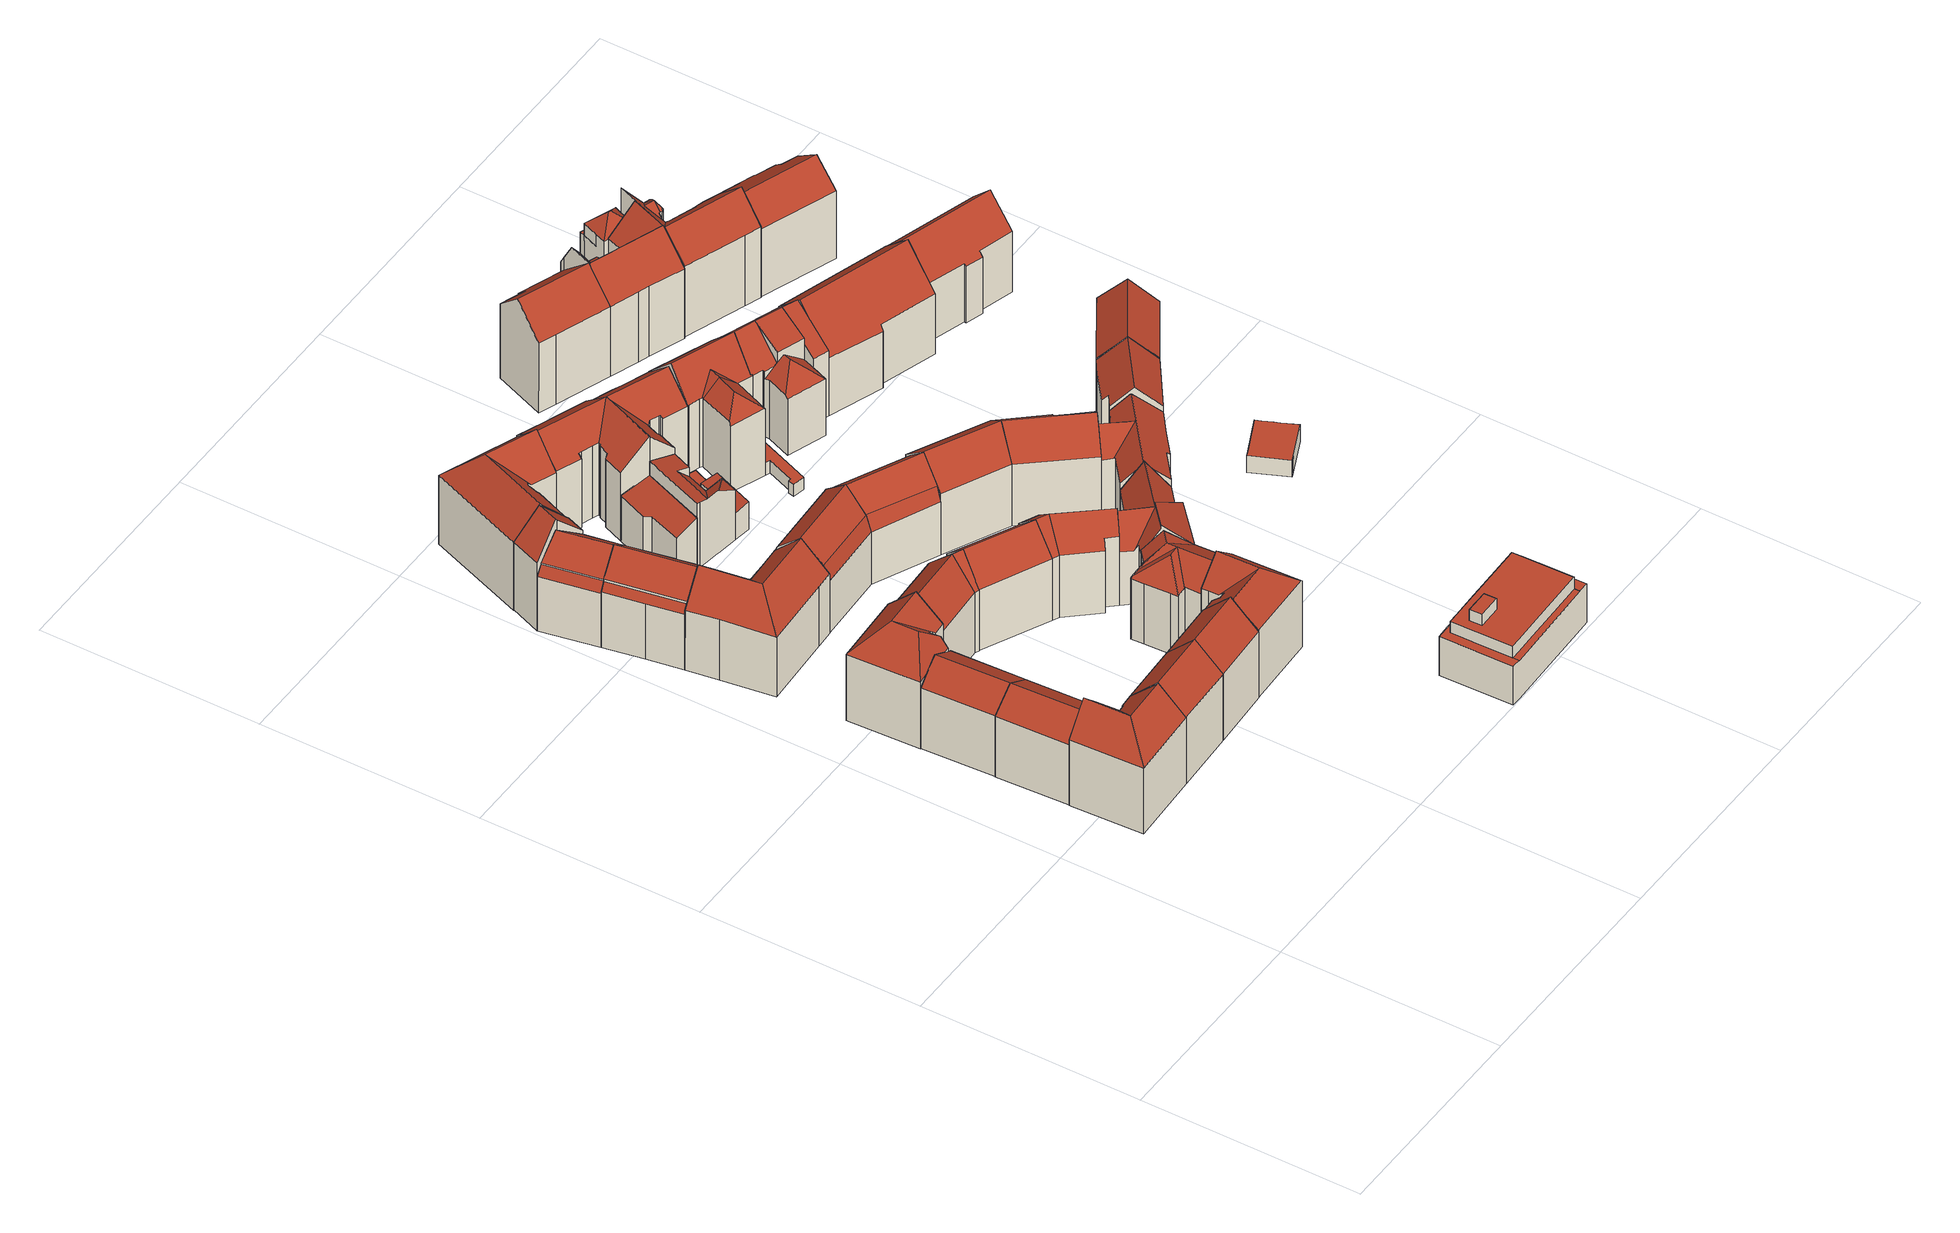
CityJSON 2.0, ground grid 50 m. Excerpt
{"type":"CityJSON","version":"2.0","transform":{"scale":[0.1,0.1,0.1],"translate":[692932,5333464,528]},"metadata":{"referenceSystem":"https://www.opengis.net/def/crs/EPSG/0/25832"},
"CityObjects":{
"building1":{"type":"Building","attributes":{"Gemeindeschluessel":"09162000","HoeheDach":"551.310","HoeheGrund":"528.258","Methode":"2000","NiedrigsteTraufeDesGebaeudes":"545.292","Geometrietyp2DReferenz":"3000","function":"31001_1000","roofType":"3100","measuredHeight":23.05,"storeysAboveGround":5},"geometry":[{"type":"MultiSurface","lod":"2","boundaries":[[[0,1,2,3,4]],[[5,6,7,8]],[[0,4,5,8]],[[9,6,5,4,3]],[[10,11,12,13,1,0]],[[14,13,12,15]],[[10,0,8,16]],[[2,17,9,3]],[[13,14,17,2,1]],[[15,12,11,18]],[[8,7,19,16]],[[19,18,11,10,16]],[[7,6,9,17,14,15,18,19]]],"semantics":{"surfaces":[{"type":"RoofSurface"},{"type":"WallSurface"},{"type":"GroundSurface"}],"values":[0,1,0,1,0,1,0,1,1,1,1,1,2]}}]},
"building2":{"type":"Building","attributes":{"Gemeindeschluessel":"09162000","HoeheDach":"547.822","HoeheGrund":"528.398","Methode":"1000","NiedrigsteTraufeDesGebaeudes":"543.949","Geometrietyp2DReferenz":"3000","function":"31001_1000","roofType":"3100","measuredHeight":19.42,"storeysAboveGround":5},"geometry":[{"type":"MultiSurface","lod":"2","boundaries":[[[20,21,22,23]],[[24,25,21,20]],[[26,27,28,29]],[[26,29,30,31]],[[24,27,26,31,25]],[[28,27,24,20,23]],[[29,28,23,22,30]],[[30,22,21,25,31]]],"semantics":{"surfaces":[{"type":"WallSurface"},{"type":"RoofSurface"},{"type":"GroundSurface"}],"values":[0,0,0,1,0,2,0,1]}}]},
"building3":{"type":"Building","attributes":{"Gemeindeschluessel":"09162000","HoeheDach":"547.864","HoeheGrund":"528.457","Methode":"1000","NiedrigsteTraufeDesGebaeudes":"544.012","Geometrietyp2DReferenz":"3000","function":"31001_1000","roofType":"3100","measuredHeight":19.41,"storeysAboveGround":5},"geometry":[{"type":"MultiSurface","lod":"2","boundaries":[[[32,33,34,35]],[[36,32,35,37]],[[35,34,38,39,37]],[[40,41,33,32,36]],[[38,34,33,41,25]],[[40,42,25,41]],[[42,40,36,37,39]],[[42,39,38,25]]],"semantics":{"surfaces":[{"type":"WallSurface"},{"type":"RoofSurface"},{"type":"GroundSurface"}],"values":[0,0,1,2,0,0,0,1]}}]},
"building4":{"type":"Building","attributes":{"Gemeindeschluessel":"09162000","HoeheDach":"551.350","HoeheGrund":"528.376","Methode":"2000","NiedrigsteTraufeDesGebaeudes":"545.492","Geometrietyp2DReferenz":"3000","function":"31001_1000","roofType":"3100","measuredHeight":22.97,"storeysAboveGround":5},"geometry":[{"type":"MultiSurface","lod":"2","boundaries":[[[43,44,45,46,47]],[[45,44,48,49]],[[50,51,52,53,54]],[[52,51,55,56]],[[57,58,59,60,61]],[[59,55,51,50,62,60]],[[63,64,65,43,47]],[[49,61,60,62,66]],[[65,64,67,68]],[[68,67,54,53]],[[50,54,67,64,63,66,62]],[[56,55,59,58]],[[49,48,57,61]],[[66,63,47,46]],[[65,68,53,52,56,58,57,48,44,43]],[[66,46,45,49]]],"semantics":{"surfaces":[{"type":"WallSurface"},{"type":"RoofSurface"},{"type":"GroundSurface"}],"values":[0,0,0,0,0,1,0,1,0,0,1,0,0,1,2,1]}}]},
"building5":{"type":"Building","attributes":{"Gemeindeschluessel":"09162000","HoeheDach":"551.566","HoeheGrund":"528.310","Methode":"1000","NiedrigsteTraufeDesGebaeudes":"545.388","Geometrietyp2DReferenz":"3000","function":"31001_1000","roofType":"3100","measuredHeight":23.26,"storeysAboveGround":5},"geometry":[{"type":"MultiSurface","lod":"2","boundaries":[[[69,70,71,72]],[[18,69,72,73]],[[74,75,71,70]],[[73,72,71,75,76]],[[76,19,18,73]],[[76,75,74,19]],[[19,74,70,69,18]]],"semantics":{"surfaces":[{"type":"RoofSurface"},{"type":"WallSurface"},{"type":"GroundSurface"}],"values":[0,1,0,1,2,1,1]}}]},
"building6":{"type":"Building","attributes":{"Gemeindeschluessel":"09162000","HoeheDach":"549.690","HoeheGrund":"528.507","Methode":"2000","NiedrigsteTraufeDesGebaeudes":"532.862","Geometrietyp2DReferenz":"3000","function":"31001_9998","roofType":"3100","measuredHeight":21.18,"storeysAboveGround":4},"geometry":[{"type":"MultiSurface","lod":"2","boundaries":[[[77,78,79,80,81,82,83,84]],[[85,86,87,88]],[[89,90,78,77,91,92,93]],[[94,83,82,95]],[[89,93,86,85]],[[96,97,98,99]],[[86,93,92,100,87]],[[101,81,80,102]],[[103,90,89,85,88,94,95,96,99]],[[103,79,78,90]],[[103,99,98,102,80,79]],[[91,77,84,104]],[[94,88,87,100,104,84,83]],[[96,95,82,81,101,97]],[[92,91,104,100]],[[102,98,97,101]]],"semantics":{"surfaces":[{"type":"RoofSurface"},{"type":"WallSurface"},{"type":"GroundSurface"}],"values":[0,1,1,1,1,1,0,1,2,1,1,0,1,1,1,0]}}]},
"building7":{"type":"Building","attributes":{"Gemeindeschluessel":"09162000","HoeheDach":"549.638","HoeheGrund":"528.528","Methode":"2000","NiedrigsteTraufeDesGebaeudes":"542.516","Geometrietyp2DReferenz":"3000","function":"31001_9998","roofType":"3100","measuredHeight":21.11,"storeysAboveGround":4},"geometry":[{"type":"MultiSurface","lod":"2","boundaries":[[[105,106,107,108]],[[109,110,111,112,83]],[[113,112,111,114]],[[109,115,116,110]],[[88,117,116,115,94]],[[115,109,83,94]],[[112,113,106,105,88,94,83]],[[106,113,114,107]],[[88,105,108,117]],[[116,117,108,107,114,111,110]]],"semantics":{"surfaces":[{"type":"RoofSurface"},{"type":"WallSurface"},{"type":"GroundSurface"}],"values":[0,0,0,1,2,1,1,1,1,1]}}]},
"building8":{"type":"Building","attributes":{"Gemeindeschluessel":"09162000","HoeheDach":"550.061","HoeheGrund":"528.409","Methode":"2000","NiedrigsteTraufeDesGebaeudes":"543.837","Geometrietyp2DReferenz":"3000","function":"31001_9998","roofType":"3100","measuredHeight":21.65,"storeysAboveGround":4},"geometry":[{"type":"MultiSurface","lod":"2","boundaries":[[[118,119,120,121]],[[122,123,118,121,124,125]],[[126,127,123,122,128]],[[129,130,131,132]],[[133,130,129,134,78]],[[122,125,135,136,128]],[[119,118,123,127]],[[126,128,136,137]],[[138,135,132,131]],[[138,131,130,133,120,119,127,126,137]],[[125,134,129,132,135]],[[135,138,137,136]],[[125,124,78,134]],[[124,121,120,133,78]]],"semantics":{"surfaces":[{"type":"WallSurface"},{"type":"RoofSurface"},{"type":"GroundSurface"}],"values":[0,1,0,0,0,1,0,0,0,2,1,0,1,0]}}]},
"building9":{"type":"Building","attributes":{"Gemeindeschluessel":"09162000","HoeheDach":"552.190","HoeheGrund":"528.518","Methode":"2000","NiedrigsteTraufeDesGebaeudes":"545.030","Geometrietyp2DReferenz":"3000","function":"31001_9998","roofType":"3100","measuredHeight":23.67,"storeysAboveGround":5},"geometry":[{"type":"MultiSurface","lod":"2","boundaries":[[[117,139,140,115,116]],[[115,140,141,142]],[[116,143,144,145,117]],[[117,145,146,139]],[[145,144,147,146]],[[147,141,140,139,146]],[[115,142,143,116]],[[142,141,147,144,143]]],"semantics":{"surfaces":[{"type":"GroundSurface"},{"type":"WallSurface"},{"type":"RoofSurface"}],"values":[0,1,1,1,2,1,1,2]}}]},
"building10":{"type":"Building","attributes":{"Gemeindeschluessel":"09162000","HoeheDach":"551.560","HoeheGrund":"528.346","Methode":"1000","NiedrigsteTraufeDesGebaeudes":"545.416","Geometrietyp2DReferenz":"3000","function":"31001_1000","roofType":"3100","measuredHeight":23.21,"storeysAboveGround":5},"geometry":[{"type":"MultiSurface","lod":"2","boundaries":[[[148,72,71,149]],[[150,75,76,151]],[[76,75,71,72,73]],[[150,151,152,148,149]],[[73,72,148,152]],[[152,151,76,73]],[[71,75,150,149]]],"semantics":{"surfaces":[{"type":"RoofSurface"},{"type":"WallSurface"},{"type":"GroundSurface"}],"values":[0,1,1,1,1,2,0]}}]},
"building11":{"type":"Building","attributes":{"Gemeindeschluessel":"09162000","HoeheDach":"550.026","HoeheGrund":"528.328","Methode":"2000","NiedrigsteTraufeDesGebaeudes":"543.703","Geometrietyp2DReferenz":"3000","function":"31001_1000","roofType":"3100","measuredHeight":21.7,"storeysAboveGround":4},"geometry":[{"type":"MultiSurface","lod":"2","boundaries":[[[153,154,155,156,157]],[[158,159,160,161]],[[162,163,160,159]],[[164,165,156,155,166]],[[162,159,158,167,165,164]],[[161,160,154,153]],[[167,157,156,165]],[[168,166,155,154]],[[163,168,154,160]],[[167,158,161,153,157]],[[162,164,166,168,163]]],"semantics":{"surfaces":[{"type":"RoofSurface"},{"type":"WallSurface"},{"type":"GroundSurface"}],"values":[0,1,1,1,2,0,1,0,0,1,1]}}]},
"building12":{"type":"Building","attributes":{"Gemeindeschluessel":"09162000","HoeheDach":"531.140","HoeheGrund":"528.512","Methode":"1000","NiedrigsteTraufeDesGebaeudes":"530.718","Geometrietyp2DReferenz":"3000","function":"31001_2000","roofType":"1000","measuredHeight":2.63},"geometry":[{"type":"MultiSurface","lod":"2","boundaries":[[[169,170,171,172,173,174]],[[175,172,171,176]],[[177,178,170,169,174,179]],[[176,171,170,178]],[[174,173,172,175,180,179]],[[178,177,179,180,175,176]]],"semantics":{"surfaces":[{"type":"RoofSurface"},{"type":"WallSurface"},{"type":"GroundSurface"}],"values":[0,1,1,1,1,2]}}]},
"building13":{"type":"Building","attributes":{"Gemeindeschluessel":"09162000","HoeheDach":"552.390","HoeheGrund":"528.222","Methode":"2000","NiedrigsteTraufeDesGebaeudes":"545.760","Geometrietyp2DReferenz":"3000","function":"31001_9998","roofType":"3100","measuredHeight":24.17,"storeysAboveGround":5},"geometry":[{"type":"MultiSurface","lod":"2","boundaries":[[[181,182,183,184]],[[185,186,187,188,189]],[[190,191,192,193]],[[193,192,194,195]],[[196,197,198,199]],[[200,201,197,196]],[[202,185,189,203]],[[202,203,181,184]],[[188,182,181,203,189]],[[204,202,184,146]],[[204,198,197,201,194,192,191,186,185,202]],[[205,199,198,204,146]],[[191,190,187,186]],[[188,187,190,193,195,200,196,199,205,183,182]],[[184,183,205,146]],[[195,194,201,200]]],"semantics":{"surfaces":[{"type":"WallSurface"},{"type":"RoofSurface"},{"type":"GroundSurface"}],"values":[0,0,0,0,0,0,1,1,0,1,1,0,0,2,0,0]}}]},
"building14":{"type":"Building","attributes":{"Gemeindeschluessel":"09162000","HoeheDach":"550.042","HoeheGrund":"528.462","Methode":"1000","NiedrigsteTraufeDesGebaeudes":"541.976","Geometrietyp2DReferenz":"3000","function":"31001_1000","roofType":"3100","measuredHeight":21.58,"storeysAboveGround":4},"geometry":[{"type":"MultiSurface","lod":"2","boundaries":[[[206,207,208,209,210,211,212]],[[212,211,213,214,215]],[[216,217,207,206,218,219]],[[208,220,221,209]],[[216,219,214,213,222]],[[218,215,214,219]],[[217,220,208,207]],[[210,223,222,213,211]],[[209,221,223,210]],[[217,216,222,223,221,220]],[[206,212,215,218]]],"semantics":{"surfaces":[{"type":"WallSurface"},{"type":"RoofSurface"},{"type":"GroundSurface"}],"values":[0,1,2,1,0,0,0,1,1,0,0]}}]},
"building15":{"type":"Building","attributes":{"Gemeindeschluessel":"09162000","HoeheDach":"541.848","HoeheGrund":"528.435","Methode":"2000","NiedrigsteTraufeDesGebaeudes":"540.190","Geometrietyp2DReferenz":"3000","function":"31001_1000","roofType":"2100","measuredHeight":13.41,"storeysAboveGround":3},"geometry":[{"type":"MultiSurface","lod":"2","boundaries":[[[224,225,226,227]],[[227,226,228,229]],[[230,231,232,233,234,235]],[[233,232,236,237]],[[238,229,228,239,230,235]],[[239,228,226,225,236,232,231,230]],[[237,236,225,224]],[[229,238,235,234,233,237,224,227]]],"semantics":{"surfaces":[{"type":"WallSurface"},{"type":"RoofSurface"},{"type":"GroundSurface"}],"values":[0,0,0,0,0,1,0,2]}}]},
"building16":{"type":"Building","attributes":{"Gemeindeschluessel":"09162000","HoeheDach":"549.870","HoeheGrund":"528.355","Methode":"2000","NiedrigsteTraufeDesGebaeudes":"543.923","Geometrietyp2DReferenz":"3000","function":"31001_1000","roofType":"3100","measuredHeight":21.52,"storeysAboveGround":4},"geometry":[{"type":"MultiSurface","lod":"2","boundaries":[[[240,241,242,243]],[[241,240,244,245]],[[246,247,248,249]],[[243,242,248,247]],[[249,248,242,241,245]],[[247,246,244,240,243]],[[249,245,244,246]]],"semantics":{"surfaces":[{"type":"RoofSurface"},{"type":"WallSurface"},{"type":"GroundSurface"}],"values":[0,1,1,0,1,1,2]}}]},
"building17":{"type":"Building","attributes":{"Gemeindeschluessel":"09162000","HoeheDach":"550.862","HoeheGrund":"528.410","Methode":"2000","NiedrigsteTraufeDesGebaeudes":"545.238","Geometrietyp2DReferenz":"3000","function":"31001_1000","roofType":"3100","measuredHeight":22.45,"storeysAboveGround":5},"geometry":[{"type":"MultiSurface","lod":"2","boundaries":[[[250,251,252,253,254]],[[255,256,257,258,259]],[[260,261,250,254]],[[262,263,264,265]],[[259,258,261,260,266]],[[267,253,252,268,269]],[[268,270,264,263,269]],[[271,262,265,272]],[[270,268,252,251]],[[258,257,272,265,264,270,251,250,261]],[[255,267,269,263,262,271,256]],[[257,256,271,272]],[[259,266,267,255]],[[267,266,260,254,253]]],"semantics":{"surfaces":[{"type":"WallSurface"},{"type":"RoofSurface"},{"type":"GroundSurface"}],"values":[0,0,0,0,0,1,0,0,0,2,1,0,1,1]}}]},
"building18":{"type":"Building","attributes":{"Gemeindeschluessel":"09162000","HoeheDach":"545.359","HoeheGrund":"528.505","Methode":"2000","NiedrigsteTraufeDesGebaeudes":"532.010","Geometrietyp2DReferenz":"3000","function":"31001_9998","roofType":"2100","measuredHeight":16.85,"storeysAboveGround":4},"geometry":[{"type":"MultiSurface","lod":"2","boundaries":[[[273,274,275,276]],[[277,278,279,280,281,282,283]],[[284,285,286,287]],[[278,277,288,289]],[[289,288,290,291]],[[292,293,294,287,286,295,296,297,274,273]],[[275,298,299,300,301,302,303,276]],[[296,295,304,290,288,297]],[[288,277,283,305,306,307,297]],[[274,297,307,306,308,309,300,299,298,275]],[[305,283,282,310,311,309,308]],[[291,279,278,289]],[[305,308,306]],[[284,312,313,280,279,291,290,304,285]],[[313,312,284,287,294,293,292,273,276,303,302,301,311,310,282,281,280]],[[286,285,304,295]],[[301,300,309,311]]],"semantics":{"surfaces":[{"type":"WallSurface"},{"type":"RoofSurface"},{"type":"GroundSurface"}],"values":[0,0,0,0,0,0,0,1,1,1,0,1,0,0,2,1,0]}}]},
"building19":{"type":"Building","attributes":{"Gemeindeschluessel":"09162000","HoeheDach":"548.883","HoeheGrund":"528.430","Methode":"2000","NiedrigsteTraufeDesGebaeudes":"544.029","Geometrietyp2DReferenz":"3000","function":"31001_1000","roofType":"2100","measuredHeight":20.45,"storeysAboveGround":6},"geometry":[{"type":"MultiSurface","lod":"2","boundaries":[[[314,315,316,317]],[[318,319,320,321,322,323,324]],[[251,250,325,326,327]],[[251,328,329,314,317,318,324,330,331,250]],[[332,333,334,323]],[[331,330,334,333,335]],[[336,326,325,337,332]],[[316,315,338,339,340,320,319]],[[341,327,326,336,342]],[[317,316,319,318]],[[342,336,340,339]],[[329,338,315,314]],[[329,328,341,342,339,338]],[[336,332,322,321]],[[324,323,334,330]],[[250,331,335,337,325]],[[340,336,321,320]],[[251,327,341,328]],[[332,323,322]],[[337,335,333,332]]],"semantics":{"surfaces":[{"type":"WallSurface"},{"type":"GroundSurface"},{"type":"RoofSurface"}],"values":[0,0,0,1,2,0,2,2,2,0,2,0,0,2,0,0,2,0,2,2]}}]},
"building20":{"type":"Building","attributes":{"Gemeindeschluessel":"09162000","HoeheDach":"551.820","HoeheGrund":"528.435","Methode":"2000","NiedrigsteTraufeDesGebaeudes":"546.027","Geometrietyp2DReferenz":"3000","function":"31001_1000","roofType":"3100","measuredHeight":23.39,"storeysAboveGround":5},"geometry":[{"type":"MultiSurface","lod":"2","boundaries":[[[343,344,345,346,347,348]],[[349,350,351,352]],[[353,354,224,355]],[[356,357,344,343,358]],[[359,347,346,360]],[[361,362,363,364]],[[362,361,350,349]],[[363,365,366,367,364]],[[344,357,368,345]],[[353,358,343,367,366,369,370,371,354]],[[352,351,372,373]],[[359,374,375,348,347]],[[358,353,355,356]],[[360,346,345,368]],[[356,355,224,376,377,378,365,363,362,349,352,373,374,359,360,368,357]],[[224,354,371,376]],[[373,372,375,374]],[[371,370,377,376]],[[370,369,378,377]],[[378,369,366,365]],[[348,375,372,351,350,361,364,367,343]]],"semantics":{"surfaces":[{"type":"RoofSurface"},{"type":"WallSurface"},{"type":"GroundSurface"}],"values":[0,1,1,1,1,1,1,1,1,0,1,1,1,1,2,1,1,1,1,1,0]}}]},
"building21":{"type":"Building","attributes":{"Gemeindeschluessel":"09162000","HoeheDach":"549.890","HoeheGrund":"528.395","Methode":"2000","NiedrigsteTraufeDesGebaeudes":"544.204","Geometrietyp2DReferenz":"3000","function":"31001_1000","roofType":"3100","measuredHeight":21.5,"storeysAboveGround":4},"geometry":[{"type":"MultiSurface","lod":"2","boundaries":[[[379,380,381,382]],[[383,384,385,386]],[[246,247,387,388]],[[380,385,384,389,390,381]],[[383,386,379,382,246,388,244,391,392]],[[244,393,394,391]],[[391,394,395,392]],[[244,388,387,396,393]],[[381,390,396,387,247]],[[246,382,381,247]],[[383,392,395,389,384]],[[389,395,394,390]],[[386,385,380,379]],[[390,394,393,396]]],"semantics":{"surfaces":[{"type":"WallSurface"},{"type":"RoofSurface"},{"type":"GroundSurface"}],"values":[0,0,0,1,2,0,0,0,1,0,0,1,0,1]}}]},
"building22":{"type":"Building","attributes":{"Gemeindeschluessel":"09162000","HoeheDach":"550.040","HoeheGrund":"528.467","Methode":"2000","NiedrigsteTraufeDesGebaeudes":"541.899","Geometrietyp2DReferenz":"3000","function":"31001_1000","roofType":"3100","measuredHeight":21.57,"storeysAboveGround":4},"geometry":[{"type":"MultiSurface","lod":"2","boundaries":[[[397,398,214,399]],[[400,401,402,403]],[[216,217,404,403,402,222]],[[219,216,222,399,214]],[[405,217,216,219,406]],[[405,406,398,397,401,400,407]],[[405,407,404,217]],[[407,400,403,404]],[[219,214,398,406]],[[401,397,399,222,402]]],"semantics":{"surfaces":[{"type":"RoofSurface"},{"type":"WallSurface"},{"type":"GroundSurface"}],"values":[0,0,1,1,2,1,1,0,1,0]}}]},
"building23":{"type":"Building","attributes":{"Gemeindeschluessel":"09162000","HoeheDach":"535.796","HoeheGrund":"528.640","Methode":"2000","NiedrigsteTraufeDesGebaeudes":"531.373","Geometrietyp2DReferenz":"3000","function":"31001_2000","roofType":"1000","measuredHeight":7.16},"geometry":[{"type":"MultiSurface","lod":"2","boundaries":[[[408,409,410,411]],[[412,413,414,415]],[[410,416,417,418,419,420,411]],[[419,418,421,422]],[[423,424,425,426,422,421]],[[425,424,427,428]],[[413,429,430,416,410,409,431,414]],[[412,432,433,434,428,427,435,436,430,429,413]],[[417,416,430,436]],[[436,435,427,424,423,421,418,417]],[[428,434,433,432,412,415,437,408,411,420,419,422,426,425]],[[414,431,409,408,437,415]]],"semantics":{"surfaces":[{"type":"WallSurface"},{"type":"RoofSurface"},{"type":"GroundSurface"}],"values":[0,0,0,0,0,0,1,0,0,1,2,0]}}]},
"building24":{"type":"Building","attributes":{"Gemeindeschluessel":"09162000","HoeheDach":"544.022","HoeheGrund":"528.320","Methode":"2000","NiedrigsteTraufeDesGebaeudes":"538.160","Geometrietyp2DReferenz":"3000","function":"31001_9998","roofType":"1000","measuredHeight":15.7,"storeysAboveGround":4},"geometry":[{"type":"MultiSurface","lod":"2","boundaries":[[[438,439,440,441]],[[442,443,444,445,446,447,448]],[[449,450,451,452,453,454,455,456,457,458,459,460,461,462,463,464,465,466,467]],[[468,463,462,469]],[[470,471,472,456,455,454,453,473]],[[459,458,457,456,472,474,475,476]],[[446,445,444,459,476,477,478,479,450,447]],[[479,480,481,473,453,452,451,450]],[[482,483,439,438]],[[478,477,476,475,474,472,471,470,473,481,480,479],[484,482,438,441]],[[485,467,466,486]],[[447,450,449,448]],[[487,488,469,462,461,442,448,449,467,485]],[[465,464,463,468,489,490,486,466]],[[441,440,491,484]],[[439,483,491,440]],[[461,460,459,444,443,442]],[[484,491,483,482]],[[469,488,487,485,486,490,489,468]]],"semantics":{"surfaces":[{"type":"WallSurface"},{"type":"RoofSurface"},{"type":"GroundSurface"}],"values":[0,1,1,0,0,0,0,0,0,1,0,0,0,0,0,1,0,0,2]}}]},
"building25":{"type":"Building","attributes":{"Gemeindeschluessel":"09162000","HoeheDach":"551.750","HoeheGrund":"528.505","Methode":"2000","NiedrigsteTraufeDesGebaeudes":"545.497","Geometrietyp2DReferenz":"3000","function":"31001_9998","roofType":"3100","measuredHeight":23.25,"storeysAboveGround":5},"geometry":[{"type":"MultiSurface","lod":"2","boundaries":[[[492,493,494,495,496,343]],[[497,498,499,500]],[[501,502,503,504]],[[505,506,507,508]],[[509,510,301,311]],[[501,504,505,508,511,500,499,512,311,301,513,514,515,516,517]],[[518,497,500,511,519]],[[508,507,519,511]],[[509,520,498,497,518,521,510]],[[510,521,513,301]],[[512,520,509,311]],[[495,515,514,496]],[[498,520,512,499]],[[515,495,494,516]],[[516,494,493,517]],[[501,517,493,492,502]],[[504,503,506,505]],[[514,513,521,343,496]],[[492,343,521,518,519,507,506,503,502]]],"semantics":{"surfaces":[{"type":"RoofSurface"},{"type":"WallSurface"},{"type":"GroundSurface"}],"values":[0,1,1,1,1,2,1,1,0,1,1,1,1,1,1,1,1,1,0]}}]},
"building26":{"type":"Building","attributes":{"Gemeindeschluessel":"09162000","HoeheDach":"550.379","HoeheGrund":"528.436","Methode":"2000","NiedrigsteTraufeDesGebaeudes":"540.555","Geometrietyp2DReferenz":"3000","function":"31001_1000","roofType":"2100","measuredHeight":21.94,"storeysAboveGround":4},"geometry":[{"type":"MultiSurface","lod":"2","boundaries":[[[522,523,392,524]],[[525,526,527,528]],[[529,530,531,532]],[[533,532,531,534]],[[535,536,537,533,538]],[[525,539,540,541,526]],[[331,542,543,534,531,530]],[[331,330,544,383,392,523,539,525,528,542]],[[330,331,530,529,537,536]],[[535,544,330,536]],[[533,545,546,538]],[[540,547,533,541]],[[537,529,532,533]],[[533,547,522,524,545]],[[392,383,546,545,524]],[[533,534,543,527,526,541]],[[540,539,523,522,547]],[[546,383,544,535,538]],[[528,527,543,542]]],"semantics":{"surfaces":[{"type":"WallSurface"},{"type":"RoofSurface"},{"type":"GroundSurface"}],"values":[0,0,1,0,1,0,0,2,0,0,1,1,0,1,0,1,0,0,0]}}]},
"building27":{"type":"Building","attributes":{"Gemeindeschluessel":"09162000","HoeheDach":"550.048","HoeheGrund":"528.478","Methode":"1000","NiedrigsteTraufeDesGebaeudes":"544.297","Geometrietyp2DReferenz":"3000","function":"31001_1000","roofType":"3100","measuredHeight":21.57,"storeysAboveGround":4},"geometry":[{"type":"MultiSurface","lod":"2","boundaries":[[[548,549,550,405]],[[551,552,549,548]],[[553,554,406,555]],[[551,554,553,556,552]],[[551,548,405,406,554]],[[557,555,406,405,550]],[[556,553,555,557]],[[556,557,550,549,552]]],"semantics":{"surfaces":[{"type":"WallSurface"},{"type":"GroundSurface"},{"type":"RoofSurface"}],"values":[0,0,0,0,1,0,2,2]}}]},
"building28":{"type":"Building","attributes":{"Gemeindeschluessel":"09162000","HoeheDach":"553.190","HoeheGrund":"528.531","Methode":"2000","NiedrigsteTraufeDesGebaeudes":"531.660","Geometrietyp2DReferenz":"3000","function":"31001_1000","roofType":"3100","measuredHeight":24.66,"storeysAboveGround":4},"geometry":[{"type":"MultiSurface","lod":"2","boundaries":[[[558,559,560,561,562]],[[563,564,565,566,567]],[[517,501,568,569,570]],[[571,572,567,573]],[[574,575,576,577,578]],[[579,580,581,582,566,565]],[[583,584,585,571,573,582,586,587,588,589]],[[590,583,589,591]],[[562,561,592,567,572,593,578,577,569,568,594]],[[574,578,593,595]],[[517,570,596,597]],[[596,576,575,598,597]],[[573,567,566,582]],[[577,576,596,570,569]],[[599,563,592,561,560]],[[600,594,568,501]],[[563,567,592]],[[601,584,583,590]],[[602,587,586,603]],[[591,589,588,604]],[[605,585,584,601]],[[600,558,562,594]],[[604,588,587,602]],[[605,595,593,572,571,585]],[[603,586,582,581]],[[574,595,605,601,590,591,604,602,603,581,580,559,558,600,501,517,597,598,575]],[[599,606,564,563]],[[606,599,560,559,580,579]],[[579,565,564,606]]],"semantics":{"surfaces":[{"type":"WallSurface"},{"type":"RoofSurface"},{"type":"GroundSurface"}],"values":[0,1,0,0,0,0,1,0,1,0,0,0,0,1,1,0,1,0,0,0,0,0,0,0,0,2,1,0,1]}}]},
"building29":{"type":"Building","attributes":{"Gemeindeschluessel":"09162000","HoeheDach":"549.949","HoeheGrund":"528.544","Methode":"2000","NiedrigsteTraufeDesGebaeudes":"544.263","Geometrietyp2DReferenz":"3000","function":"31001_1000","roofType":"3100","measuredHeight":21.41,"storeysAboveGround":4},"geometry":[{"type":"MultiSurface","lod":"2","boundaries":[[[607,608,609,610]],[[551,611,612,553,554]],[[613,614,615,616]],[[554,553,608,607]],[[551,554,607,610,613,616,617,618,548]],[[618,619,620,548]],[[548,620,611,551]],[[619,621,612,611,620]],[[616,615,622,617]],[[617,622,621,619,618]],[[621,622,615,614,609,608,553,612]],[[610,609,614,613]]],"semantics":{"surfaces":[{"type":"WallSurface"},{"type":"GroundSurface"},{"type":"RoofSurface"}],"values":[0,0,0,0,1,0,0,2,0,0,2,0]}}]},
"building30":{"type":"Building","attributes":{"Gemeindeschluessel":"09162000","HoeheDach":"548.470","HoeheGrund":"528.454","Methode":"2000","NiedrigsteTraufeDesGebaeudes":"543.312","Geometrietyp2DReferenz":"3000","function":"31001_1000","roofType":"3100","measuredHeight":20.02,"storeysAboveGround":4},"geometry":[{"type":"MultiSurface","lod":"2","boundaries":[[[623,624,625,626]],[[627,628,629,630]],[[631,632,633,634,635]],[[636,624,623,637,638,635,634,639,640]],[[641,642,628,627]],[[643,644,645,646]],[[634,633,629,628,642,647,645,644,639]],[[648,631,635,638]],[[624,636,649,617,625]],[[650,649,636,640]],[[631,648,618,617,649,650,643,646,651,641,627,630,632]],[[652,618,648,638,637]],[[651,647,642,641]],[[617,618,652,626,625]],[[643,650,640,639,644]],[[623,626,652,637]],[[646,645,647,651]],[[630,629,633,632]]],"semantics":{"surfaces":[{"type":"RoofSurface"},{"type":"WallSurface"},{"type":"GroundSurface"}],"values":[0,1,1,0,1,1,0,1,1,1,2,1,1,1,1,0,1,1]}}]},
"building31":{"type":"Building","attributes":{"Gemeindeschluessel":"09162000","HoeheDach":"552.760","HoeheGrund":"528.266","Methode":"2000","NiedrigsteTraufeDesGebaeudes":"545.245","Geometrietyp2DReferenz":"3000","function":"31001_1000","roofType":"3100","measuredHeight":24.49},"geometry":[{"type":"MultiSurface","lod":"2","boundaries":[[[653,654,655,656,657]],[[658,659,660,654,653,661,662,663,664,665]],[[666,667,658,665,668]],[[669,670,671,672,657,656,666,668]],[[664,669,668,665]],[[660,673,655,654]],[[673,674,667,666,656,655]],[[662,671,670,663]],[[661,672,671,662]],[[653,657,672,661]],[[659,674,673,660]],[[669,664,663,670]],[[658,667,674,659]]],"semantics":{"surfaces":[{"type":"WallSurface"},{"type":"GroundSurface"},{"type":"RoofSurface"}],"values":[0,1,0,2,0,0,2,0,0,0,0,0,0]}}]},
"building32":{"type":"Building","attributes":{"Gemeindeschluessel":"09162000","HoeheDach":"551.720","HoeheGrund":"528.564","Methode":"2000","NiedrigsteTraufeDesGebaeudes":"543.191","Geometrietyp2DReferenz":"3000","function":"31001_1000","roofType":"2100","measuredHeight":23.16,"storeysAboveGround":4},"geometry":[{"type":"MultiSurface","lod":"2","boundaries":[[[675,676,677,678]],[[679,680,681,682,683,684,685,686,687,688,689,690,691,692,693]],[[690,694,695,691]],[[692,696,697,693]],[[675,678,698,699,700,701]],[[702,703,704,705,706]],[[707,708,676,701,709]],[[677,676,708,697,696,695,694,710,711]],[[691,695,696,692]],[[683,682,706,705,712]],[[685,713,714,686]],[[689,688,715,711,710]],[[716,714,713,717,718,719,720,677,711,715]],[[681,702,706,682]],[[687,716,715,688]],[[719,718,721]],[[686,714,716,687]],[[684,717,713,685]],[[681,680,722,703,702]],[[704,699,698,719,721,712,705]],[[719,698,720]],[[723,709,701,700]],[[684,683,712,721,718,717]],[[680,679,707,709,723,722]],[[679,693,697,708,707]],[[720,698,678,677]],[[676,675,701]],[[689,710,694,690]],[[703,722,723,700,699,704]]],"semantics":{"surfaces":[{"type":"RoofSurface"},{"type":"GroundSurface"},{"type":"WallSurface"}],"values":[0,1,2,2,2,0,0,0,2,2,2,2,0,2,2,2,2,2,2,0,2,2,2,2,2,2,2,2,0]}}]},
"building33":{"type":"Building","attributes":{"Gemeindeschluessel":"09162000","HoeheDach":"549.980","HoeheGrund":"528.669","Methode":"2000","NiedrigsteTraufeDesGebaeudes":"543.980","Geometrietyp2DReferenz":"3000","function":"31001_1000","roofType":"3100","measuredHeight":21.31,"storeysAboveGround":4},"geometry":[{"type":"MultiSurface","lod":"2","boundaries":[[[724,725,726,727]],[[728,729,730,731]],[[732,733,734,735,736]],[[728,735,734,737,724,727,729]],[[738,733,732,739]],[[734,733,738,737]],[[726,725,739,732,736,731,730]],[[737,738,739,725,724]],[[728,731,736,735]],[[727,726,730,729]]],"semantics":{"surfaces":[{"type":"WallSurface"},{"type":"GroundSurface"},{"type":"RoofSurface"}],"values":[0,0,0,1,2,0,2,0,0,0]}}]},
"building34":{"type":"Building","attributes":{"Gemeindeschluessel":"09162000","HoeheDach":"532.870","HoeheGrund":"528.650","Methode":"1000","NiedrigsteTraufeDesGebaeudes":"532.870","Geometrietyp2DReferenz":"3000","function":"31001_9998","roofType":"1000","measuredHeight":4.22,"storeysAboveGround":1},"geometry":[{"type":"MultiSurface","lod":"2","boundaries":[[[740,741,742,743,744,745,746,747,748]],[[749,746,745,750]],[[751,742,741,752]],[[753,743,742,751]],[[754,740,748,755]],[[750,745,744,756]],[[756,744,743,753]],[[752,741,740,754]],[[757,747,746,749]],[[755,748,747,757]],[[755,757,749,750,756,753,751,752,754]]],"semantics":{"surfaces":[{"type":"RoofSurface"},{"type":"WallSurface"},{"type":"GroundSurface"}],"values":[0,1,1,1,1,1,1,1,1,1,2]}}]},
"building35":{"type":"Building","attributes":{"Gemeindeschluessel":"09162000","HoeheDach":"552.730","HoeheGrund":"528.370","Methode":"2000","NiedrigsteTraufeDesGebaeudes":"543.087","Geometrietyp2DReferenz":"3000","function":"31001_1000","roofType":"3100","measuredHeight":24.36,"storeysAboveGround":6},"geometry":[{"type":"MultiSurface","lod":"2","boundaries":[[[758,667,674,759,760,761,762,763]],[[764,762,761,765]],[[766,760,759,767]],[[768,769,770,771]],[[772,768,773,774]],[[775,776,777]],[[778,779,780,781,667,758,782]],[[783,784,785,777,782,758,763,786,787]],[[785,788,775,777]],[[789,787,786,790]],[[791,792,793,794,795,796]],[[795,769,797,796]],[[798,799,800,776,775,788]],[[801,802,793,792,790,786,763,762,764]],[[803,773,768,804,768,771,805,806]],[[807,798,788,785,784]],[[808,809,791,796]],[[778,782,777,776,800,810]],[[801,811,805,771,770,812,802]],[[813,674,667,781]],[[793,802,812,794]],[[791,789,790,792]],[[783,787,814,815]],[[789,791,809,814,787]],[[772,808,796,797,804,768]],[[816,817,810,818]],[[795,794,812,770,769]],[[801,764,765,766,767,813,781,780,816,818,799,798,807,815,814,809,808,772,774,819,820,811]],[[818,810,800,799]],[[767,759,674,813]],[[780,779,817,816]],[[807,784,783,815]],[[765,761,760,766]],[[810,817,779,778]],[[803,819,774,773]],[[819,803,806,820]],[[804,797,769,768]],[[820,806,805,811]]],"semantics":{"surfaces":[{"type":"RoofSurface"},{"type":"WallSurface"},{"type":"GroundSurface"}],"values":[0,1,1,1,1,1,1,0,0,0,0,0,1,1,0,1,1,0,1,1,0,1,1,1,1,1,0,2,1,1,1,1,1,0,1,1,1,1]}}]},
"building36":{"type":"Building","attributes":{"Gemeindeschluessel":"09162000","HoeheDach":"552.170","HoeheGrund":"528.618","Methode":"2000","NiedrigsteTraufeDesGebaeudes":"543.197","Geometrietyp2DReferenz":"3000","function":"31001_1000","roofType":"3100","measuredHeight":23.55,"storeysAboveGround":5},"geometry":[{"type":"MultiSurface","lod":"2","boundaries":[[[821,822,823,824,825]],[[824,826,827,828,829,830,825]],[[829,831,832,830]],[[831,829,828,833]],[[823,822,693,834]],[[693,679,827,826,834]],[[821,832,831,833,679,693,822]],[[821,825,830,832]],[[833,828,827,679]],[[824,823,834,826]]],"semantics":{"surfaces":[{"type":"WallSurface"},{"type":"RoofSurface"},{"type":"GroundSurface"}],"values":[0,1,0,0,0,0,2,0,0,1]}}]},
"building37":{"type":"Building","attributes":{"Gemeindeschluessel":"09162000","HoeheDach":"549.918","HoeheGrund":"528.700","Methode":"1000","NiedrigsteTraufeDesGebaeudes":"544.496","Geometrietyp2DReferenz":"3000","function":"31001_1000","roofType":"3100","measuredHeight":21.22,"storeysAboveGround":4},"geometry":[{"type":"MultiSurface","lod":"2","boundaries":[[[734,735,835,836,837]],[[835,838,839,836]],[[840,838,835,735]],[[837,841,842,734]],[[839,838,840,843,844]],[[842,841,844,843]],[[836,839,844,841,837]],[[734,842,843,840,735]]],"semantics":{"surfaces":[{"type":"GroundSurface"},{"type":"WallSurface"},{"type":"RoofSurface"}],"values":[0,1,1,1,2,2,1,1]}}]},
"building38":{"type":"Building","attributes":{"Gemeindeschluessel":"09162000","HoeheDach":"552.830","HoeheGrund":"528.675","Methode":"2000","NiedrigsteTraufeDesGebaeudes":"545.786","Geometrietyp2DReferenz":"3000","function":"31001_1000","roofType":"3100","measuredHeight":24.16,"storeysAboveGround":5},"geometry":[{"type":"MultiSurface","lod":"2","boundaries":[[[845,846,847,848,849,850,851,852,853,854]],[[855,847,846,856]],[[857,853,852,858,859,860]],[[852,851,861,862,863,858]],[[862,864,865,866,863]],[[867,856,846,845,868]],[[869,870,871,872,873]],[[858,863,866,874,859]],[[845,854,875,876,868]],[[877,850,849,878]],[[875,879,880,876]],[[881,848,847,855]],[[850,877,861,851]],[[874,860,859]],[[882,873,872,874]],[[867,880,879,883,884,870,869,864,862,861,877,878,881,855,856]],[[879,875,854,883]],[[872,871,860,874]],[[857,884,883,854,853]],[[870,884,857,860,871]],[[878,849,848,881]],[[865,882,874,866]],[[864,869,873,882,865]],[[867,868,876,880]]],"semantics":{"surfaces":[{"type":"RoofSurface"},{"type":"WallSurface"},{"type":"GroundSurface"}],"values":[0,1,0,1,1,1,1,0,0,1,1,1,1,0,0,2,1,0,1,1,1,0,1,1]}}]},
"building39":{"type":"Building","attributes":{"Gemeindeschluessel":"09162000","HoeheDach":"550.670","HoeheGrund":"528.667","Methode":"2000","NiedrigsteTraufeDesGebaeudes":"543.250","Geometrietyp2DReferenz":"3000","function":"31001_1000","roofType":"3100","measuredHeight":22,"storeysAboveGround":5},"geometry":[{"type":"MultiSurface","lod":"2","boundaries":[[[885,886,887,888]],[[889,890,891,892]],[[893,886,885,894]],[[895,896,897,898]],[[887,890,889,888]],[[899,893,894,900]],[[900,894,885,888,889,892,901,902]],[[901,892,891,898,897]],[[887,886,893,899,895,898,891,890]],[[895,899,900,902,896]],[[901,897,896,902]]],"semantics":{"surfaces":[{"type":"WallSurface"},{"type":"RoofSurface"},{"type":"GroundSurface"}],"values":[0,0,0,1,0,0,2,0,1,0,0]}}]},
"building40":{"type":"Building","attributes":{"Gemeindeschluessel":"09162000","HoeheDach":"551.100","HoeheGrund":"528.750","Methode":"2000","NiedrigsteTraufeDesGebaeudes":"544.594","Geometrietyp2DReferenz":"3000","function":"31001_1000","roofType":"3100","measuredHeight":22.35,"storeysAboveGround":5},"geometry":[{"type":"MultiSurface","lod":"2","boundaries":[[[903,904,905,906,907,908,909,910,911,912,913,914,915]],[[916,911,910,917]],[[918,915,914,913,919,920,921,922]],[[919,913,912,923]],[[923,912,911,916]],[[924,925,926,927,904,903]],[[928,929,930,907,906,905]],[[926,925,922,921,920,919,923,916,917,931,932,930,929,928,927]],[[932,908,907,930]],[[925,924,918,922]],[[931,909,908,932]],[[924,903,915,918]],[[917,910,909,931]],[[928,905,904,927]]],"semantics":{"surfaces":[{"type":"RoofSurface"},{"type":"WallSurface"},{"type":"GroundSurface"}],"values":[0,1,1,1,1,1,1,2,1,1,1,0,1,1]}}]}
},
"vertices":[
[201,467,233],[254,526,178],[249,526,183],[247,575,182],[196,571,233],[136,566,173],[136,566,3],[144,402,3],[144,402,173],[247,575,3],[307,472,233],[304,534,173],[272,532,173],[268,527,178],[268,527,3],[272,532,3],[309,410,173],[249,526,3],[304,534,3],[309,410,3],
[258,575,4],[258,575,159],[247,575,167],[247,575,4],[249,737,4],[249,737,160],[128,729,160],[128,729,4],[136,566,4],[136,566,160],[197,571,198],[189,733,198],
[119,892,5],[128,729,5],[128,729,161],[119,892,161],[152,896,5],[152,896,181],[188,733,199],[179,898,199],[240,901,5],[249,737,5],[240,901,161],
[282,945,4],[275,1065,4],[275,1065,175],[279,1004,234],[282,945,176],[111,1056,4],[111,1056,175],[229,917,198],[230,900,175],[230,900,4],[227,946,4],[227,946,198],[196,898,176],[196,898,4],[119,892,4],[152,896,4],[152,896,177],[120,893,175],[119,892,175],[186,939,234],[254,943,176],[253,943,177],[253,943,4],[183,999,234],[248,948,181],[248,948,4],
[304,534,174],[307,472,236],[448,479,236],[445,540,175],[445,540,3],[309,410,174],[451,417,174],[451,417,3],
[129,1405,217],[191,1416,162],[184,1450,162],[185,1450,161],[178,1486,161],[178,1486,162],[159,1586,161],[97,1575,217],[51,1474,5],[51,1474,148],[34,1563,148],[34,1563,5],[66,1394,5],[191,1416,5],[78,1396,172],[78,1396,165],[66,1394,148],[159,1586,5],[178,1486,5],[206,1491,5],[206,1491,49],[212,1456,49],[212,1456,5],[46,1565,165],[178,1486,49],[185,1450,49],[184,1450,5],[46,1565,172],
[34,1563,145],[46,1565,167],[21,1692,167],[8,1692,145],[143,1675,160],[77,1692,213],[74,1692,216],[97,1575,216],[46,1565,171],[21,1692,171],[143,1675,5],[77,1692,5],[8,1692,5],
[257,1335,163],[257,1335,4],[207,1332,4],[207,1332,164],[301,1279,221],[299,1338,163],[206,1336,159],[151,1271,221],[303,1216,4],[299,1338,4],[303,1216,158],[66,1394,158],[66,1394,4],[78,1324,4],[78,1324,160],[191,1416,4],[130,1405,221],[96,1205,158],[262,1214,158],[262,1214,4],[96,1205,4],
[35,1763,5],[157,1716,5],[157,1716,171],[143,1675,170],[77,1692,239],[74,1692,242],[8,1692,179],[35,1763,178],[92,1741,242],
[584,547,175],[587,486,236],[590,424,174],[590,424,3],[584,547,3],
[279,1005,220],[419,1011,220],[433,1071,158],[431,1072,157],[275,1065,157],[282,945,3],[406,952,3],[406,952,159],[282,945,157],[416,948,3],[416,948,159],[467,1055,3],[431,1072,3],[467,1055,158],[275,1065,3],[441,1001,220],
[235,1541,28],[240,1541,27],[260,1590,27],[234,1600,31],[215,1549,31],[213,1545,31],[234,1600,5],[260,1590,5],[235,1541,5],[240,1541,5],[213,1545,5],[215,1549,5],
[293,1920,178],[293,1920,2],[119,1987,2],[119,1987,178],[192,1822,178],[181,1826,190],[181,1826,2],[247,1801,2],[247,1801,178],[169,1815,2],[169,1815,198],[170,1809,195],[170,1809,2],[169,1802,193],[169,1802,2],[173,1793,2],[173,1793,186],[147,1720,184],[147,1720,2],[167,1796,2],[167,1796,193],[156,1905,244],[270,1860,244],[94,1740,244],[35,1763,2],
[299,1338,5],[303,1216,5],[303,1216,140],[303,1229,174],[301,1281,220],[299,1333,174],[299,1338,161],[489,1342,174],[492,1356,140],[298,1347,140],[478,1291,5],[463,1223,5],[298,1347,5],[492,1356,5],[463,1223,140],[466,1237,174],[478,1291,219],[477,1290,220],
[311,1695,4],[311,1695,122],[375,1671,138],[375,1671,4],[320,1528,138],[320,1528,4],[262,1537,125],[266,1548,125],[289,1611,124],[289,1611,4],[266,1548,4],[262,1537,4],[284,1627,122],[284,1627,4],[319,1528,4],[319,1528,138],
[615,985,159],[467,1055,163],[442,1002,219],[588,929,219],[615,985,4],[467,1055,4],[563,876,4],[563,876,163],[416,948,161],[416,948,4],
[750,587,4],[633,582,4],[633,582,177],[690,585,229],[750,587,174],[587,483,229],[584,547,172],[584,547,4],[590,424,4],[590,424,177],[757,432,174],[757,432,4],[620,531,188],[635,531,188],[635,531,4],[620,531,4],[753,432,177],[694,488,229],[634,566,177],[635,544,177],[634,566,4],[619,548,173],[619,548,4],
[328,1527,5],[328,1527,172],[320,1528,174],[320,1528,5],[414,1603,135],[414,1603,40],[458,1588,40],[458,1588,5],[414,1603,5],[414,1604,5],[414,1604,136],[442,1544,5],[442,1544,135],[430,1511,135],[430,1511,5],[397,1557,135],[397,1557,40],[445,1550,135],[445,1550,40],[351,1523,5],[382,1519,5],[382,1518,5],[382,1518,166],[382,1519,166],[351,1523,166],[335,1567,174],[358,1627,174],[375,1670,174],[375,1670,5],[358,1627,5],[335,1567,5],[444,1550,135],[414,1605,136],[386,1616,166],[366,1562,166],[414,1605,160],[431,1649,160],[414,1605,5],[431,1649,5],[444,1550,5],[445,1550,5],
[604,634,4],[604,634,160],[601,691,160],[601,691,4],[600,721,4],[600,721,160],[602,721,162],[625,722,162],[627,722,164],[649,723,164],[649,723,4],[750,587,162],[683,584,209],[633,582,162],[632,619,4],[605,617,4],[675,745,4],[745,668,4],[677,689,209],[704,713,209],[675,745,165],[745,668,162],[678,665,209],[745,666,162],[605,617,160],[606,617,161],[652,664,209],[632,619,163],[631,619,162],
[425,1801,238],[448,1861,181],[379,1887,181],[355,1896,181],[293,1920,181],[270,1861,238],[312,1786,4],[312,1786,189],[306,1788,189],[306,1788,4],[375,1670,238],[311,1695,180],[375,1670,4],[425,1800,4],[448,1861,4],[425,1800,238],[293,1920,4],[355,1896,4],[338,1776,190],[338,1776,4],[351,1771,4],[351,1771,190],[350,1766,4],[350,1766,190],[351,1771,189],[379,1887,4],[347,1765,188],[338,1743,187],[329,1741,180],[303,1779,181],[303,1779,4],[247,1801,4],[247,1801,181],[329,1741,4],[338,1743,4],[347,1765,4],
[636,802,4],[636,802,164],[579,869,163],[579,869,4],[669,791,4],[669,791,182],[650,813,181],[650,813,4],[588,928,217],[588,928,4],[700,816,219],[617,917,219],[655,965,4],[746,855,4],[615,985,162],[655,965,163],[746,855,163],[589,930,219],
[657,1258,174],[664,1273,140],[488,1340,174],[611,1168,174],[634,1213,220],[477,1289,220],[467,1239,174],[463,1223,139],[605,1156,5],[664,1273,5],[605,1156,142],
[443,1544,6],[443,1544,73],[459,1588,73],[459,1588,6],[468,1505,6],[468,1505,78],[431,1511,73],[431,1511,6],[468,1614,73],[468,1614,34],[484,1658,34],[484,1658,6],[468,1614,6],[492,1680,34],[492,1680,6],[529,1666,34],[531,1665,34],[531,1665,6],[529,1666,6],[522,1643,34],[522,1643,6],[469,1508,78],[505,1600,78],[434,1521,73],[469,1508,6],[505,1600,6],[511,1614,6],[511,1614,34],[505,1600,34],[434,1521,6],
[928,99,132],[928,99,160],[874,98,160],[874,98,132],[1085,9,102],[1085,17,102],[1085,23,102],[930,18,102],[877,17,102],[855,16,102],[855,2,102],[855,2,103],[855,16,103],[852,97,103],[852,125,103],[851,156,103],[873,156,103],[926,158,103],[1081,162,103],[1082,132,103],[1083,104,103],[1085,23,103],[1085,17,103],[1085,9,103],[1109,10,103],[1104,175,103],[1081,174,103],[850,168,103],[830,167,103],[835,2,103],[1104,175,3],[1109,10,3],[873,156,132],[926,158,132],[1081,162,132],[851,156,132],[1082,132,132],[1083,104,132],[1085,23,132],[930,18,132],[877,17,132],[855,16,132],[852,97,132],[852,125,132],[927,127,132],[927,127,160],[873,126,132],[835,2,3],[830,167,3],[855,2,3],[1085,9,3],[1081,174,3],[850,168,3],[873,126,160],
[563,1747,238],[587,1807,176],[527,1830,176],[505,1839,176],[448,1861,176],[450,1722,183],[441,1696,182],[441,1696,5],[450,1722,5],[541,1690,5],[541,1690,179],[485,1711,179],[485,1711,5],[486,1717,5],[486,1717,185],[483,1718,185],[483,1718,5],[431,1649,175],[375,1670,237],[463,1726,5],[448,1694,5],[425,1800,5],[448,1861,5],[505,1839,5],[527,1830,5],[587,1807,5],[455,1723,179],[463,1726,185],[448,1694,175],[425,1800,237],
[762,836,140],[762,836,4],[746,855,140],[880,807,4],[880,807,141],[825,761,144],[825,761,4],[701,716,224],[745,668,161],[833,751,164],[749,760,224],[749,760,213],[833,751,126],[693,762,154],[675,745,154],[701,716,213],[688,769,140],[818,884,4],[818,884,143],[847,848,213],[834,751,4],[834,751,126],[693,762,4],[699,816,213],[669,791,142],[763,837,139],
[749,1086,5],[749,1086,164],[605,1156,163],[789,1135,5],[789,1135,218],[834,1188,163],[834,1188,5],[664,1273,163],[790,1137,220],[635,1215,220],
[569,1680,5],[574,1677,5],[574,1677,182],[572,1678,181],[569,1680,181],[609,1661,217],[590,1615,217],[616,1563,178],[617,1562,177],[650,1645,177],[541,1690,180],[560,1739,252],[587,1807,177],[683,1632,37],[683,1632,177],[650,1645,37],[680,1635,5],[726,1753,5],[726,1753,177],[700,1685,252],[680,1635,179],[540,1591,176],[540,1591,5],[617,1562,5],[617,1562,37],[622,1478,37],[678,1625,37],[680,1624,37],[628,1558,37],[605,1496,37],[598,1497,37],[595,1483,37],[622,1478,5],[595,1483,5],[619,1688,217],[684,1634,179],[543,1689,180],[684,1634,5],[589,1806,177],[589,1806,5],[613,1797,5],[573,1675,182],[543,1689,5],[678,1625,5],[605,1496,5],[628,1558,5],[598,1497,5],[680,1624,5],[543,1597,183],
[911,1097,5],[911,1097,163],[894,1083,181],[894,1083,5],[789,1135,217],[791,1138,219],[907,1067,5],[907,1067,181],[900,1060,190],[900,1060,5],[937,1017,5],[859,953,5],[859,953,163],[749,1086,163],[910,995,219],[937,1017,190],
[943,929,204],[951,998,155],[937,1017,156],[898,985,204],[945,851,5],[945,851,154],[940,857,160],[940,857,5],[818,884,5],[880,807,5],[880,807,160],[847,849,205],[818,884,160],[955,994,161],[875,935,156],[877,933,158],[1004,977,205],[979,1010,164],[991,889,5],[991,889,154],[1006,974,5],[1006,974,201],[1009,971,198],[1009,971,5],[1041,928,153],[877,933,5],[955,994,5],[979,1010,5],[1041,928,5],[859,953,155],
[581,2141,3],[536,2025,3],[536,2025,183],[560,2088,248],[581,2141,194],[718,2022,3],[697,1965,3],[574,2010,3],[583,2141,3],[605,2133,3],[639,2120,3],[646,2141,3],[749,2102,3],[721,2028,248],[718,2022,241],[749,2102,173],[646,2141,172],[639,2120,193],[605,2133,194],[583,2141,194],[574,2010,183],[697,1965,183],
[799,1589,206],[822,1654,237],[762,1677,237],[738,1611,206],[824,1549,6],[788,1562,6],[774,1524,6],[687,1556,6],[708,1610,6],[709,1624,6],[707,1625,6],[685,1633,6],[684,1634,6],[680,1635,6],[726,1753,6],[729,1752,6],[753,1742,6],[808,1721,6],[877,1697,6],[729,1752,175],[753,1742,175],[808,1721,176],[877,1697,175],[738,1611,181],[752,1606,193],[799,1589,152],[799,1589,193],[774,1524,152],[774,1524,153],[745,1587,194],[689,1561,157],[687,1556,152],[824,1549,175],[857,1641,237],[789,1561,175],[726,1753,175],[704,1698,237],[708,1610,157],[707,1625,176],[685,1633,176],[680,1635,176],[684,1634,176],[709,1624,176],[709,1622,174],[731,1614,174],[738,1611,174],[709,1622,154],[788,1562,153],[789,1561,152],
[979,1010,7],[979,1010,174],[1004,1028,175],[1004,1028,7],[1055,1087,7],[997,1040,7],[997,1040,162],[1055,1087,160],[1124,1061,220],[1157,1010,162],[1157,1010,7],[1090,1111,7],[1090,1111,162],[1041,928,7],[1041,928,168],[1008,972,220],
[1154,707,49],[1166,712,49],[1248,749,49],[1232,784,49],[1227,796,49],[1217,818,49],[1212,830,49],[1129,792,49],[1118,788,49],[1212,830,6],[1217,818,6],[1248,749,6],[1166,712,6],[1232,784,6],[1154,707,6],[1118,788,6],[1227,796,6],[1129,792,6],
[721,2028,247],[761,1941,184],[785,1933,184],[865,1903,183],[886,1960,241],[888,1966,247],[886,1960,4],[865,1903,4],[785,1933,4],[761,1941,4],[872,2135,151],[872,2135,182],[941,2109,182],[941,2109,151],[872,2135,4],[877,2147,151],[877,2147,4],[787,2075,177],[787,2075,183],[783,2064,183],[741,2080,247],[749,2102,206],[749,2102,4],[718,2022,4],[721,2029,247],[829,2046,184],[805,2055,184],[805,2056,183],[888,1967,247],[847,2040,184],[809,2067,177],[859,2072,184],[919,2050,246],[859,2072,182],[919,2050,182],[920,2051,184],[899,2091,216],[894,2093,216],[850,2076,182],[858,2099,182],[809,2067,4],[786,2075,4],[786,2075,185],[934,2091,4],[934,2091,184],[944,2122,151],[858,2099,151],[941,2110,151],[946,2122,151],[805,2055,4],[850,2076,4],[859,2072,4],[795,2098,184],[941,2110,4],[941,2108,184],[697,1965,4],[847,2040,4],[829,2046,4],[753,2113,4],[753,2113,185],[795,2098,4],[944,2122,4],[946,2122,4],
[1094,1504,6],[1133,1616,6],[1133,1616,177],[1111,1552,242],[1094,1504,193],[854,1633,242],[824,1549,157],[948,1505,152],[953,1514,162],[1083,1472,161],[953,1514,6],[1083,1472,6],[948,1505,6],[877,1697,177],
[1224,1196,7],[1235,1202,7],[1292,1096,7],[1224,1196,165],[1235,1202,166],[1090,1111,165],[1292,1096,165],[1157,1010,165],[1124,1061,219],[1263,1150,219],
[1061,1898,248],[1085,1963,181],[1049,1976,181],[1030,1983,180],[1020,1979,187],[1019,1974,192],[956,1996,193],[960,2007,181],[886,1961,248],[886,1960,248],[1049,1976,7],[1085,1963,7],[934,2091,248],[962,2015,181],[952,2050,208],[987,2073,178],[956,1996,7],[966,2025,7],[966,2025,191],[973,2022,7],[973,2022,191],[969,2024,191],[1039,1840,7],[1039,1840,189],[986,2028,7],[1001,2069,7],[1001,2069,178],[997,2060,186],[986,2028,185],[976,2042,208],[865,1903,189],[1002,1854,189],[1019,1974,7],[1020,1979,7],[865,1903,7],[1002,1854,7],[1030,1983,7],[978,2025,195],[886,1960,7],[934,2091,7],
[1228,1457,7],[1228,1457,152],[1189,1469,153],[1189,1469,7],[1189,1474,7],[1189,1474,157],[1094,1504,158],[1094,1504,7],[1232,1466,162],[1232,1466,7],[1329,1504,227],[1342,1550,178],[1133,1616,176],[1117,1569,227],[1311,1443,163],[1311,1443,7],[1133,1616,7],[1342,1550,7],
[1232,1836,231],[1253,1893,183],[1217,1906,184],[1218,1908,182],[1222,1923,169],[1178,1939,170],[1178,1944,166],[1143,1957,166],[1141,1953,170],[1088,1972,170],[1085,1963,177],[1083,1958,182],[1061,1899,231],[1141,1953,8],[1143,1957,8],[1039,1841,182],[1085,1963,8],[1083,1958,8],[1061,1899,8],[1039,1841,8],[1088,1972,8],[1210,1778,182],[1210,1778,8],[1232,1836,8],[1253,1893,8],[1217,1906,8],[1218,1908,8],[1222,1923,8],[1178,1944,8],[1178,1939,8]
]}
